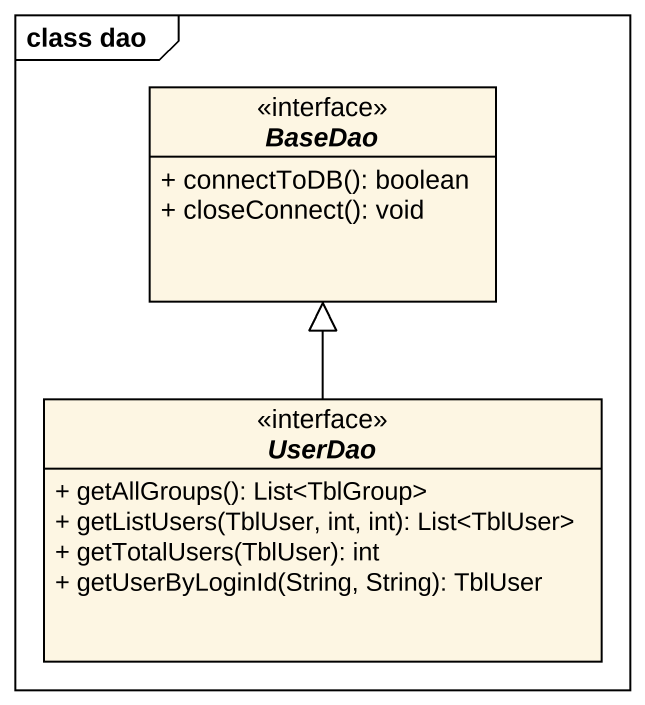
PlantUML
@startuml
mainframe class dao
hide circle
hide empty members
skinparam classAttributeIconSize 0
interface BaseDao <<interface>> {
  + connectToDB(): boolean
  + closeConnect(): void
}
interface UserDao <<interface>> {
  + getAllGroups(): List<TblGroup>
  + getListUsers(TblUser, int, int): List<TblUser>
  + getTotalUsers(TblUser): int
  + getUserByLoginId(String, String): TblUser
}
UserDao -up-|> BaseDao
@enduml
